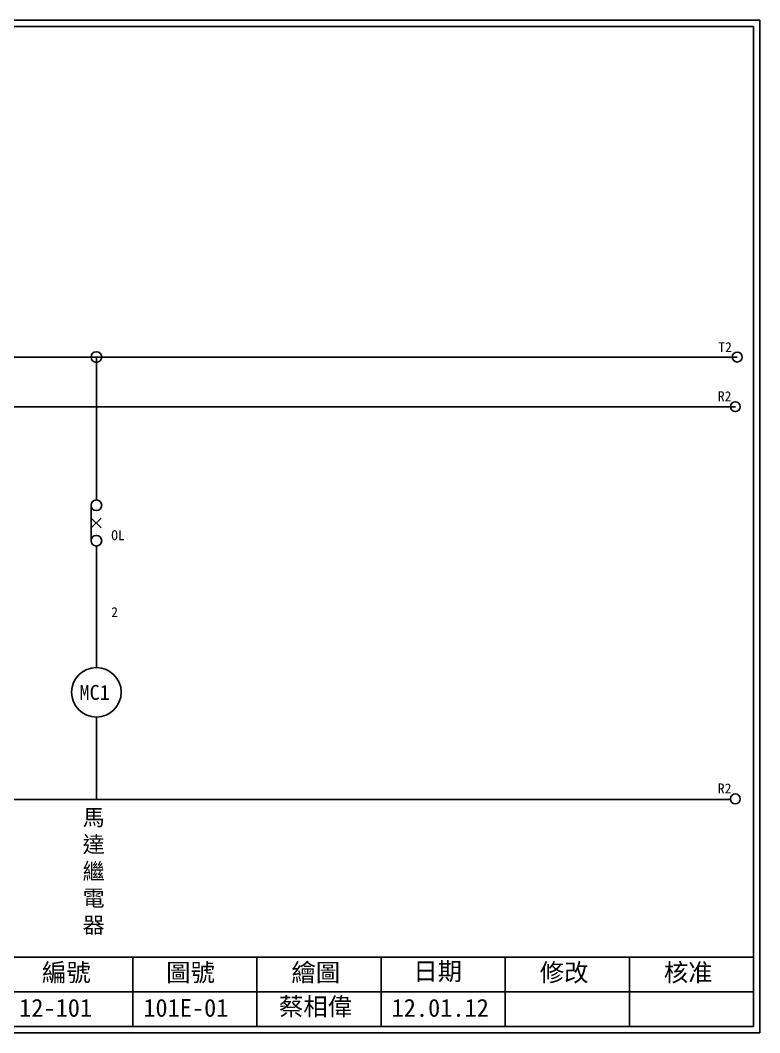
# Model space of a CAD drawing. Extents: x 10 to 297, y 3 to 207.
# Drawn here: x 148.1 to 297, y 3 to 207 of the extents above; entities that cross this region are included whole.
import ezdxf

# ---------------------------------------------------------------- set-up
doc = ezdxf.new("R2010")
doc.units = 0
doc.layers.get('0').update_dxf_attribs({"linetype": 'CONTINUOUS'})
for name, color, linetype in [('7', 7, 'CONTINUOUS'), ('圖框層', 7, 'CONTINUOUS'), ('標尺寸層', 3, 'CONTINUOUS')]:
    doc.layers.add(name, color=color, linetype=linetype)
doc.styles.add('STSL', font='KAIU.TTF')
doc.styles.add('標楷體', font='KAIU.TTF')

msp = doc.modelspace()

# ---------------------------------------------------------------- linework, layer by layer
for p, q in [((72.49, 139.12), (292.46, 139.12)), ((72.49, 129.12), (292.09, 129.12))]:
    msp.add_line(p, q)
msp.add_circle((163.42, 139.12), 1.07)
at = {"layer": '7'}
msp.add_line((162.35, 109.26), (162.35, 102.12), dxfattribs=at)
for centre in [(163.42, 109.26), (163.42, 102.12)]:
    msp.add_circle(centre, 1.07, dxfattribs=at)
at = {"layer": '圖框層', "color": 7}
for p, q in [((297, 206.97), (10, 206.97)), ((297, 3), (297, 206.97)), ((295.75, 205.72), (11.25, 205.72)), ((295.75, 4.25), (295.75, 205.72)), ((11.25, 18.25), (295.75, 18.25)), ((170.75, 4.25), (170.75, 18.25)), ((195.75, 4.25), (195.75, 18.25)), ((220.75, 4.25), (220.75, 18.25)), ((245.75, 4.25), (245.75, 18.25)), ((270.75, 4.25), (270.75, 18.25)), ((145.75, 11.25), (295.75, 11.25)), ((11.25, 4.25), (295.75, 4.25)), ((10, 3), (297, 3))]:
    msp.add_line(p, q, dxfattribs=at)
at = {"layer": '標尺寸層', "color": 7}
for p, q in [((163.42, 110.33), (163.42, 139.12)), ((162.35, 106.69), (164.35, 104.69)), ((164.35, 106.69), (162.35, 104.69)), ((163.42, 101.05), (163.42, 76.58)), ((163.42, 66.58), (163.42, 50)), ((126, 50), (291, 50))]:
    msp.add_line(p, q, dxfattribs=at)
for centre, radius in [((292.46, 139.12), 1), ((292.09, 129.12), 1), ((163.42, 71.58), 5), ((292.09, 50.12), 1)]:
    msp.add_circle(centre, radius, dxfattribs=at)

# ---------------------------------------------------------------- texts
at = {"color": 0, "insert": (163.09, 48), "char_height": 3.25, "width": 24.1454, "attachment_point": 2, "style": '標楷體'}
msp.add_mtext('{\\T1.1;馬\\P達\\P繼\\P電\\P器}', dxfattribs=at)
at = {"layer": '圖框層', "color": 4, "style": 'STSL'}
for s, height, p in [('T2', 2, (288.66, 140.11)), ('R2', 2, (288.57, 130.22)), ('OL', 2, (166.41, 102.23)), ('2', 2, (166.41, 86.74)), ('MC1', 3, (160, 70.06)), ('R2', 2, (288.57, 51.22)), ('編號', 3.6, (152.47, 13.34)), ('圖號', 3.6, (177.47, 13.34)), ('繪圖', 3.6, (202.69, 13.34)), ('日期', 3.6, (227.22, 13.59)), ('修改', 3.6, (252.69, 13.34)), ('核准', 3.6, (277.69, 13.34)), ('蔡相偉', 3.6, (200.18, 6.47)), ('12-101', 3.6, (147.86, 6.22)), ('101E-01', 3.6, (172.86, 6.22)), ('12.01.12', 3.6, (222.86, 6.22))]:
    msp.add_text(s, height=height, dxfattribs=at).set_placement(p)

doc.saveas('drawing.dxf')
